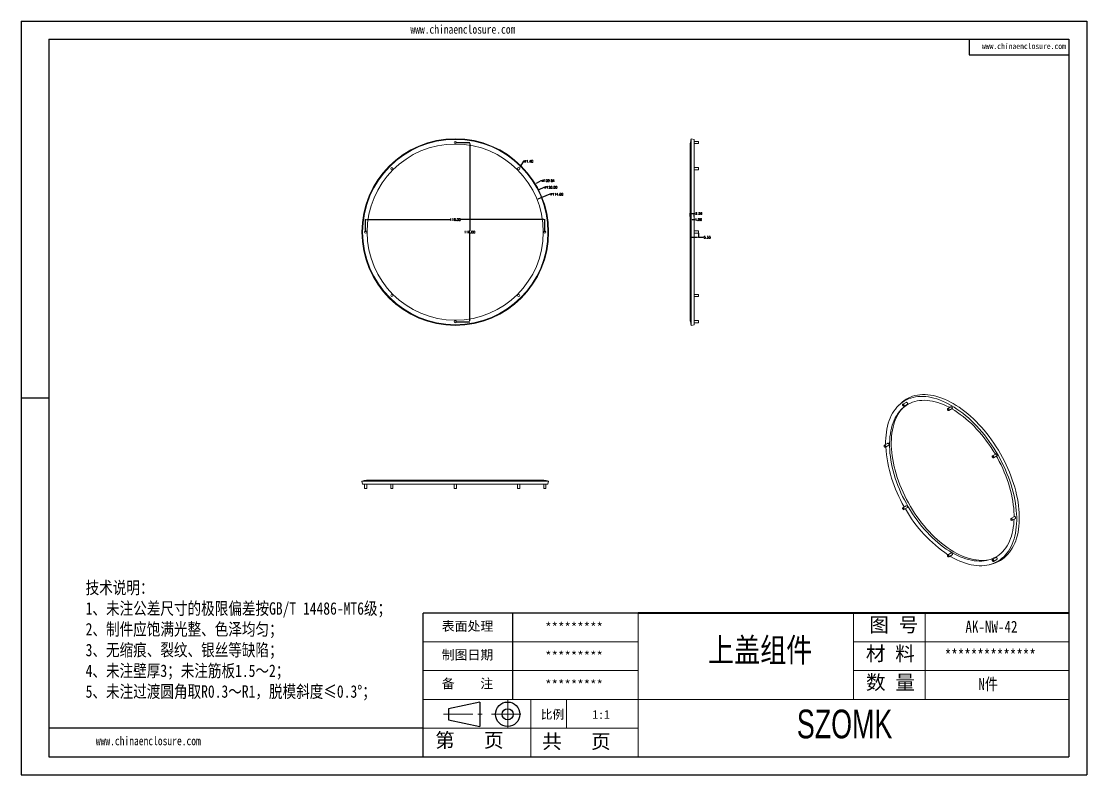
# Model space of a CAD drawing. Header units: inches. Extents: x 725 to 5279, y 573 to 1304.
# Drawn here: x 3117 to 3806, y 573 to 1061 of the extents above; entities that cross this region are included whole.
import ezdxf

# ---------------------------------------------------------------- set-up
doc = ezdxf.new("R2010")
doc.units = ezdxf.units.IN
doc.linetypes.add('CENTER2', pattern=[28.575, 19.05, -3.175, 3.175, -3.175])
doc.layers.add('文字', color=81, linetype='Continuous')
for name, color, linetype, lineweight in [('粗实线', 7, 'Continuous', 30), ('细实线', 3, 'Continuous', 9), ('细点划线', 2, 'CENTER2', 9)]:
    doc.layers.add(name, color=color, linetype=linetype, lineweight=lineweight)
doc.styles.get("Standard").update_dxf_attribs({"font": 'txt', "bigfont": 'gbcbig.shx'})
doc.styles.add('宋体', font='', dxfattribs={"width": 0.8, "height": 3.5})
doc.styles.add('长仿宋', font='', dxfattribs={"width": 0.7, "height": 4})
doc.styles.get('宋体').set_extended_font_data('SimSun')
doc.styles.get('长仿宋').set_extended_font_data('SimSun')
doc.dimstyles.new('2', dxfattribs={"dimtxt": 1.5, "dimasz": 0.6, "dimexe": 0.18, "dimexo": 0.0625, "dimgap": 0.09, "dimtad": 0, "dimtih": 1, "dimtoh": 1, "dimzin": 0, "dimdsep": 46, "dimtxsty": 'Standard', "dimcen": 0, "dimclrd": 3, "dimclre": 3, "dimadec": 0, "dimazin": 2, "dimtfac": 1, "dimtofl": 0, "dimtmove": 0, "dimatfit": 3, "dimfxl": 1, "dimtolj": 1, "dimtzin": 0, "dimarcsym": 0})

# ---------------------------------------------------------------- blocks, each defined once
blk = doc.blocks.new('*D85')
at = {"color": 3, "lineweight": -2}
for p, q in [((3453.07, 957.32), (3450.05, 955.51)), ((3453.67, 957.32), (3453.07, 957.32))]:
    blk.add_line(p, q, dxfattribs=at)
at = {"color": 3}
blk.add_solid([(3449.99, 955.59), (3450.1, 955.42), (3449.53, 955.2)], dxfattribs=at)
at = {"layer": 'Defpoints', "color": 0}
for p in [(3449.53, 955.2), (3345.87, 893.09)]:
    blk.add_point(p, dxfattribs=at)
at = {"color": 0, "insert": (3457.88, 957.32), "char_height": 1.5, "attachment_point": 5}
blk.add_mtext('\\A1;∅120.84', dxfattribs=at)
blk = doc.blocks.new('*D86')
at = {"color": 3, "lineweight": -2}
for p, q in [((3455.04, 953.07), (3451.81, 951.44)), ((3455.64, 953.07), (3455.04, 953.07))]:
    blk.add_line(p, q, dxfattribs=at)
at = {"color": 3}
blk.add_solid([(3451.76, 951.52), (3451.85, 951.35), (3451.27, 951.16)], dxfattribs=at)
at = {"layer": 'Defpoints', "color": 0}
for p in [(3451.27, 951.16), (3344.13, 897.13)]:
    blk.add_point(p, dxfattribs=at)
at = {"color": 0, "insert": (3459.61, 953.07), "char_height": 1.5, "attachment_point": 5}
blk.add_mtext('\\A1;∅120.00', dxfattribs=at)
blk = doc.blocks.new('*D87')
at = {"color": 3, "lineweight": -2}
for p, q in [((3459, 948.62), (3451.19, 945.51)), ((3459.6, 948.62), (3459, 948.62))]:
    blk.add_line(p, q, dxfattribs=at)
at = {"color": 3}
blk.add_solid([(3451.16, 945.6), (3451.23, 945.41), (3450.64, 945.28)], dxfattribs=at)
at = {"layer": 'Defpoints', "color": 0}
for p in [(3450.64, 945.28), (3344.77, 903.01)]:
    blk.add_point(p, dxfattribs=at)
at = {"color": 0, "insert": (3463.44, 948.62), "char_height": 1.5, "attachment_point": 5}
blk.add_mtext('\\A1;∅114.00', dxfattribs=at)
blk = doc.blocks.new('*D88')
at = {"color": 3, "lineweight": -2}
for p, q in [((3441.97, 969.94), (3439.45, 966.23)), ((3442.57, 969.94), (3441.97, 969.94))]:
    blk.add_line(p, q, dxfattribs=at)
at = {"color": 3}
blk.add_solid([(3439.36, 966.29), (3439.53, 966.18), (3439.11, 965.74)], dxfattribs=at)
at = {"layer": 'Defpoints', "color": 0}
for p in [(3439.11, 965.74), (3438.32, 964.58)]:
    blk.add_point(p, dxfattribs=at)
at = {"color": 0, "insert": (3445.29, 969.94), "char_height": 1.5, "attachment_point": 5}
blk.add_mtext('\\A1;∅1.40', dxfattribs=at)
blk = doc.blocks.new('*D89')
at = {"color": 3, "lineweight": -2}
for p, q in [((3397.76, 982.15), (3407.22, 982.15)), ((3407.04, 981.55), (3407.04, 924.99)), ((3407.04, 866.75), (3407.04, 923.31)), ((3397.76, 866.15), (3407.22, 866.15))]:
    blk.add_line(p, q, dxfattribs=at)
at = {"color": 3}
for points in [[(3406.94, 981.55), (3407.14, 981.55), (3407.04, 982.15)], [(3406.94, 866.75), (3407.14, 866.75), (3407.04, 866.15)]]:
    blk.add_solid(points, dxfattribs=at)
at = {"layer": 'Defpoints', "color": 0}
for p in [(3397.7, 982.15), (3397.7, 866.15), (3407.04, 866.15)]:
    blk.add_point(p, dxfattribs=at)
at = {"color": 0, "insert": (3407.04, 924.15), "char_height": 1.5, "attachment_point": 5}
blk.add_mtext('\\A1;116.00', dxfattribs=at)
blk = doc.blocks.new('*D90')
at = {"color": 3, "lineweight": -2}
for p, q in [((3339.7, 924.21), (3339.7, 932.41)), ((3340.3, 932.23), (3394.61, 932.23)), ((3455.1, 932.23), (3400.79, 932.23)), ((3455.7, 924.21), (3455.7, 932.41))]:
    blk.add_line(p, q, dxfattribs=at)
at = {"color": 3}
for points in [[(3340.3, 932.33), (3340.3, 932.13), (3339.7, 932.23)], [(3455.1, 932.33), (3455.1, 932.13), (3455.7, 932.23)]]:
    blk.add_solid(points, dxfattribs=at)
at = {"layer": 'Defpoints', "color": 0}
for p in [(3455.7, 932.23), (3339.7, 924.15), (3455.7, 924.15)]:
    blk.add_point(p, dxfattribs=at)
at = {"color": 0, "insert": (3397.7, 932.23), "char_height": 1.5, "attachment_point": 5}
blk.add_mtext('\\A1;116.00', dxfattribs=at)
blk = doc.blocks.new('*D91')
at = {"color": 3, "lineweight": -2}
for p, q in [((3549.81, 934.15), (3549.81, 936.35)), ((3550.41, 936.17), (3551.8, 936.17)), ((3552.4, 934.15), (3552.4, 936.35)), ((3552.4, 936.17), (3553, 936.17))]:
    blk.add_line(p, q, dxfattribs=at)
at = {"color": 3}
for points in [[(3550.41, 936.27), (3550.41, 936.07), (3549.81, 936.17)], [(3551.8, 936.27), (3551.8, 936.07), (3552.4, 936.17)]]:
    blk.add_solid(points, dxfattribs=at)
at = {"layer": 'Defpoints', "color": 0}
for p in [(3549.81, 934.09), (3552.4, 936.17), (3552.4, 934.09)]:
    blk.add_point(p, dxfattribs=at)
at = {"color": 0, "insert": (3555.34, 936.17), "char_height": 1.5, "attachment_point": 5}
blk.add_mtext('\\A1;2.59', dxfattribs=at)
blk = doc.blocks.new('*D92')
at = {"color": 3, "lineweight": -2}
for p, q in [((3550.44, 931.9), (3550.44, 932.41)), ((3551.04, 932.23), (3551.8, 932.23)), ((3552.4, 931.9), (3552.4, 932.41)), ((3552.4, 932.23), (3553, 932.23))]:
    blk.add_line(p, q, dxfattribs=at)
at = {"color": 3}
for points in [[(3551.04, 932.33), (3551.04, 932.13), (3550.44, 932.23)], [(3551.8, 932.33), (3551.8, 932.13), (3552.4, 932.23)]]:
    blk.add_solid(points, dxfattribs=at)
at = {"layer": 'Defpoints', "color": 0}
for p in [(3550.44, 931.84), (3552.4, 932.23), (3552.4, 931.84)]:
    blk.add_point(p, dxfattribs=at)
at = {"color": 0, "insert": (3555.09, 932.23), "char_height": 1.5, "attachment_point": 5}
blk.add_mtext('\\A1;1.96', dxfattribs=at)
blk = doc.blocks.new('*D93')
at = {"color": 3, "lineweight": -2}
for p, q in [((3549.81, 920.81), (3549.81, 920.62)), ((3550.41, 920.8), (3554.54, 920.8)), ((3555.14, 923.38), (3555.14, 920.62)), ((3555.14, 920.8), (3558.43, 920.8))]:
    blk.add_line(p, q, dxfattribs=at)
at = {"color": 3}
for points in [[(3550.41, 920.9), (3550.41, 920.7), (3549.81, 920.8)], [(3554.54, 920.9), (3554.54, 920.7), (3555.14, 920.8)]]:
    blk.add_solid(points, dxfattribs=at)
at = {"layer": 'Defpoints', "color": 0}
for p in [(3549.81, 920.87), (3555.14, 923.45), (3555.14, 920.8)]:
    blk.add_point(p, dxfattribs=at)
at = {"color": 0, "insert": (3560.77, 920.8), "char_height": 1.5, "attachment_point": 5}
blk.add_mtext('\\A1;5.33', dxfattribs=at)

msp = doc.modelspace()

# ---------------------------------------------------------------- linework, layer by layer
for p, q in [((3116.812, 1060.556), (3806.417, 1060.556)), ((3116.812, 1060.556), (3116.812, 572.957)), ((3806.417, 1060.556), (3806.417, 572.957)), ((3134.657, 1048.946), (3794.807, 1048.946)), ((3134.657, 1048.946), (3134.657, 584.566)), ((3730.31, 1048.946), (3730.31, 1038.869)), ((3794.807, 1048.946), (3794.807, 584.566)), ((3730.31, 1038.869), (3794.807, 1038.869)), ((3134.657, 816.756), (3116.812, 816.756)), ((3116.812, 798.697), (3116.812, 572.957)), ((3516.179, 677.442), (3376.865, 677.442)), ((3376.865, 584.566), (3376.865, 677.442)), ((3434.913, 621.717), (3434.913, 677.442)), ((3376.865, 603.141), (3134.657, 603.141)), ((3134.657, 584.566), (3794.807, 584.566)), ((3116.812, 572.957), (3806.417, 572.957)), ((3116.812, 572.957), (3436.074, 572.957))]:
    msp.add_line(p, q)
at = {"color": 7, "linetype": 'Continuous', "lineweight": 15}
for p, q in [((3549.809, 866.745), (3549.809, 981.546)), ((3552.397, 984.145), (3550.442, 984.566)), ((3550.442, 863.725), (3550.442, 984.566)), ((3552.397, 864.145), (3552.397, 984.145)), ((3555.139, 982.845), (3552.397, 982.845)), ((3552.397, 981.445), (3555.139, 981.445)), ((3555.139, 981.445), (3555.139, 982.845)), ((3555.139, 965.858), (3552.397, 965.858)), ((3555.139, 965.653), (3555.139, 965.858)), ((3555.139, 964.458), (3555.139, 965.653)), ((3552.397, 964.458), (3555.139, 964.458)), ((3555.139, 924.845), (3552.397, 924.845)), ((3555.139, 924.145), (3555.139, 924.845)), ((3555.139, 923.445), (3555.139, 924.145)), ((3552.397, 923.445), (3555.139, 923.445)), ((3555.139, 883.833), (3552.397, 883.833)), ((3555.139, 882.638), (3555.139, 883.833)), ((3552.397, 882.433), (3555.139, 882.433)), ((3555.139, 882.433), (3555.139, 882.638)), ((3550.442, 863.725), (3552.397, 864.145)), ((3555.139, 866.845), (3552.397, 866.845)), ((3552.397, 865.445), (3555.139, 865.445)), ((3555.139, 865.445), (3555.139, 866.845)), ((3689.538, 813.935), (3687.403, 812.703)), ((3685.627, 812.854), (3684.484, 811.714)), ((3688.103, 811.49), (3690.442, 812.84)), ((3718.567, 811.082), (3716.403, 809.833)), ((3717.103, 808.62), (3719.412, 809.953)), ((3677.555, 787.398), (3675.391, 786.149)), ((3676.091, 784.937), (3678.399, 786.269)), ((3747.64, 780.511), (3745.403, 779.22)), ((3746.103, 778.008), (3748.34, 779.299)), ((3337.282, 762.941), (3337.702, 760.985)), ((3337.282, 762.941), (3458.122, 762.941)), ((3337.702, 760.985), (3457.702, 760.985)), ((3339.002, 760.985), (3339.002, 758.244)), ((3340.302, 763.573), (3455.102, 763.573)), ((3340.402, 758.244), (3340.402, 760.985)), ((3355.99, 760.985), (3355.99, 758.244)), ((3357.39, 758.244), (3357.39, 760.985)), ((3397.002, 760.985), (3397.002, 758.244)), ((3398.402, 758.244), (3398.402, 760.985)), ((3438.014, 760.985), (3438.014, 758.244)), ((3439.414, 758.244), (3439.414, 760.985)), ((3455.002, 760.985), (3455.002, 758.244)), ((3456.402, 758.244), (3456.402, 760.985)), ((3457.702, 760.985), (3458.122, 762.941)), ((3339.002, 758.244), (3340.402, 758.244)), ((3355.99, 758.244), (3356.195, 758.244)), ((3356.195, 758.244), (3357.39, 758.244)), ((3397.002, 758.244), (3397.702, 758.244)), ((3397.702, 758.244), (3398.402, 758.244)), ((3438.014, 758.244), (3439.209, 758.244)), ((3439.209, 758.244), (3439.414, 758.244)), ((3455.002, 758.244), (3456.402, 758.244)), ((3689.64, 747.018), (3687.403, 745.726)), ((3688.103, 744.514), (3690.34, 745.805)), ((3759.724, 740.13), (3757.415, 738.797)), ((3758.115, 737.585), (3760.28, 738.835)), ((3718.712, 716.447), (3716.403, 715.114)), ((3717.103, 713.901), (3719.268, 715.151)), ((3718.692, 713.993), (3717.983, 714.409)), ((3747.741, 713.594), (3745.403, 712.244)), ((3746.103, 711.031), (3748.238, 712.264)), ((3743.783, 708.995), (3745.341, 709.415))]:
    msp.add_line(p, q, dxfattribs=at)
at = {"color": 7, "linetype": 'Continuous', "lineweight": 15, "flags": 128}
for points in [[(3676.271, 786.657), (3676.276, 788.556), (3676.359, 790.674), (3676.524, 792.737), (3676.773, 794.742), (3677.103, 796.685), (3677.515, 798.562), (3678.008, 800.369), (3678.58, 802.104), (3679.231, 803.761), (3679.959, 805.339), (3680.762, 806.834), (3681.64, 808.243), (3682.591, 809.563), (3683.612, 810.793), (3684.702, 811.928), (3685.858, 812.968), (3687.079, 813.91), (3688.362, 814.753), (3689.703, 815.494), (3691.102, 816.132), (3692.555, 816.666), (3694.059, 817.095), (3695.611, 817.418), (3697.208, 817.635), (3698.847, 817.745), (3700.525, 817.747), (3702.239, 817.642), (3703.985, 817.431), (3705.76, 817.112), (3707.56, 816.688), (3709.382, 816.159), (3711.222, 815.525), (3713.076, 814.789), (3714.942, 813.951), (3716.815, 813.014), (3718.692, 811.978), (3720.568, 810.847), (3722.441, 809.622), (3724.307, 808.306), (3726.162, 806.901), (3728.002, 805.41), (3729.823, 803.836), (3731.623, 802.182), (3733.398, 800.451), (3735.144, 798.647), (3736.858, 796.773), (3738.536, 794.833), (3740.175, 792.831), (3741.772, 790.77), (3743.324, 788.655), (3744.828, 786.489), (3746.281, 784.278), (3747.68, 782.025), (3749.022, 779.734), (3750.304, 777.411), (3751.525, 775.06), (3752.681, 772.685), (3753.771, 770.291), (3754.792, 767.882), (3755.743, 765.464), (3756.621, 763.042), (3757.425, 760.619), (3758.152, 758.201), (3758.803, 755.792), (3759.375, 753.397), (3759.868, 751.021), (3760.28, 748.668), (3760.61, 746.344), (3760.859, 744.052), (3761.025, 741.797), (3761.108, 739.583), (3761.108, 737.416), (3761.025, 735.298), (3760.859, 733.235), (3760.61, 731.23), (3760.28, 729.287), (3759.868, 727.41), (3759.375, 725.602), (3758.803, 723.868), (3758.152, 722.211), (3757.425, 720.633), (3756.621, 719.138), (3755.743, 717.729), (3754.792, 716.408), (3753.771, 715.179), (3752.681, 714.043), (3751.525, 713.004), (3750.304, 712.062), (3749.022, 711.219), (3747.68, 710.478), (3746.281, 709.84), (3744.828, 709.306), (3743.324, 708.877), (3741.772, 708.553), (3740.175, 708.337), (3738.536, 708.227), (3736.858, 708.225), (3735.144, 708.329), (3733.398, 708.541), (3731.623, 708.859), (3729.823, 709.284), (3728.002, 709.813), (3726.162, 710.447), (3724.307, 711.183), (3722.441, 712.021), (3720.568, 712.958), (3718.692, 713.993), (3718.692, 713.993)], [(3719.136, 716.7), (3717.302, 717.807), (3715.471, 719.008), (3713.648, 720.302), (3711.836, 721.684), (3710.04, 723.152), (3708.262, 724.703), (3706.507, 726.334), (3704.778, 728.042), (3703.079, 729.823), (3701.413, 731.673), (3699.783, 733.588), (3698.194, 735.565), (3696.649, 737.599), (3695.149, 739.686), (3693.7, 741.823), (3692.303, 744.003), (3690.962, 746.224), (3689.68, 748.479), (3688.458, 750.766), (3687.3, 753.078), (3686.208, 755.411), (3685.184, 757.761), (3684.231, 760.121), (3683.35, 762.489), (3682.543, 764.858), (3681.812, 767.223), (3681.158, 769.58), (3680.583, 771.925), (3680.088, 774.251), (3679.674, 776.554), (3679.342, 778.83), (3679.092, 781.073), (3678.925, 783.28), (3678.841, 785.445), (3678.841, 787.564), (3678.925, 789.632), (3679.092, 791.646), (3679.342, 793.601), (3679.674, 795.493), (3680.088, 797.318), (3680.583, 799.073), (3681.158, 800.753), (3681.812, 802.356), (3682.543, 803.877), (3683.35, 805.314), (3684.231, 806.664), (3685.184, 807.924), (3686.208, 809.092), (3687.3, 810.164), (3688.458, 811.139), (3689.68, 812.015), (3690.962, 812.79), (3692.303, 813.462), (3693.7, 814.03), (3695.149, 814.493), (3696.649, 814.85), (3698.194, 815.099), (3699.783, 815.241), (3701.413, 815.276), (3703.079, 815.202), (3704.778, 815.021), (3706.507, 814.732), (3708.262, 814.337), (3710.04, 813.836), (3711.836, 813.23), (3713.648, 812.52), (3715.471, 811.708), (3717.302, 810.796), (3717.703, 810.583)], [(3685.627, 812.854), (3685.847, 813.069), (3687.011, 814.116), (3688.24, 815.065), (3689.532, 815.913), (3690.883, 816.659), (3692.292, 817.302), (3693.755, 817.84), (3695.269, 818.272), (3696.832, 818.598), (3698.44, 818.816), (3700.091, 818.926), (3701.781, 818.929), (3703.507, 818.823), (3705.265, 818.61), (3707.052, 818.29), (3708.865, 817.862), (3710.699, 817.329), (3712.552, 816.691), (3714.42, 815.95), (3716.298, 815.106), (3718.184, 814.162), (3720.074, 813.12), (3721.964, 811.98), (3723.85, 810.747), (3725.729, 809.421), (3727.596, 808.006), (3729.449, 806.505), (3731.284, 804.92), (3733.097, 803.254), (3734.884, 801.511), (3736.642, 799.695), (3738.368, 797.808), (3740.057, 795.854), (3741.708, 793.838), (3743.317, 791.763), (3744.88, 789.633), (3746.394, 787.452), (3747.857, 785.225), (3749.265, 782.956), (3750.617, 780.65), (3751.908, 778.31), (3753.137, 775.943), (3754.302, 773.551), (3755.399, 771.14), (3756.428, 768.715), (3757.385, 766.28), (3758.269, 763.84), (3759.078, 761.4), (3759.811, 758.965), (3760.467, 756.54), (3761.043, 754.128), (3761.539, 751.735), (3761.954, 749.366), (3762.286, 747.026), (3762.537, 744.717), (3762.704, 742.447), (3762.787, 740.218), (3762.787, 738.035), (3762.704, 735.903), (3762.537, 733.825), (3762.286, 731.806), (3761.954, 729.849), (3761.539, 727.959), (3761.043, 726.139), (3760.467, 724.393), (3759.811, 722.723), (3759.078, 721.135), (3758.269, 719.629), (3757.385, 718.21), (3756.428, 716.881), (3755.399, 715.643), (3754.302, 714.499), (3753.137, 713.452), (3751.908, 712.503), (3750.617, 711.655), (3749.265, 710.909), (3747.857, 710.266), (3746.394, 709.728), (3745.341, 709.415)], [(3720.522, 717.173), (3718.688, 718.279), (3716.857, 719.48), (3715.034, 720.771), (3713.223, 722.15), (3711.426, 723.616), (3709.648, 725.163), (3707.892, 726.79), (3706.162, 728.494), (3704.461, 730.27), (3702.793, 732.115), (3701.161, 734.025), (3699.569, 735.996), (3698.02, 738.025), (3696.516, 740.107), (3695.062, 742.238), (3693.66, 744.413), (3692.312, 746.629), (3691.022, 748.88), (3689.793, 751.162), (3688.626, 753.47), (3687.524, 755.8), (3686.49, 758.147), (3685.525, 760.505), (3684.632, 762.872), (3683.812, 765.24), (3683.067, 767.606), (3682.399, 769.965), (3681.808, 772.311), (3681.297, 774.641), (3680.866, 776.949), (3680.515, 779.231), (3680.247, 781.481), (3680.06, 783.696), (3679.957, 785.871), (3679.936, 788.002), (3679.998, 790.083), (3680.143, 792.111), (3680.371, 794.082), (3680.68, 795.991), (3681.071, 797.836), (3681.543, 799.611), (3682.094, 801.313), (3682.723, 802.939), (3683.43, 804.486), (3684.213, 805.951), (3685.07, 807.329), (3685.999, 808.619), (3686.999, 809.818), (3687.407, 810.261)], [(3687.403, 812.703), (3687.564, 812.734), (3687.753, 812.668), (3687.943, 812.515), (3688.103, 812.299), (3688.211, 812.051), (3688.248, 811.811), (3688.211, 811.614), (3688.103, 811.49), (3687.943, 811.459), (3687.753, 811.525), (3687.564, 811.678), (3687.403, 811.894), (3687.296, 812.142), (3687.258, 812.382), (3687.296, 812.579), (3687.403, 812.703)], [(3716.753, 809.798), (3716.943, 809.645), (3717.103, 809.428), (3717.211, 809.181), (3717.248, 808.941), (3717.211, 808.744), (3717.103, 808.62), (3716.943, 808.589), (3716.753, 808.655), (3716.564, 808.808), (3716.403, 809.024), (3716.296, 809.272), (3716.258, 809.512), (3716.296, 809.709), (3716.403, 809.833), (3716.564, 809.864), (3716.753, 809.798)], [(3719.129, 809.79), (3719.136, 809.785), (3720.971, 808.678), (3722.801, 807.477), (3724.624, 806.184), (3726.436, 804.801), (3728.233, 803.333), (3730.01, 801.782), (3731.765, 800.151), (3733.494, 798.443), (3735.194, 796.662), (3736.86, 794.812), (3738.489, 792.897), (3740.078, 790.92), (3741.624, 788.886), (3743.123, 786.799), (3744.572, 784.662), (3745.969, 782.482), (3747.284, 780.306)], [(3675.246, 785.829), (3675.284, 786.026), (3675.391, 786.149), (3675.552, 786.18), (3675.741, 786.114), (3675.93, 785.962), (3676.091, 785.745), (3676.198, 785.498), (3676.236, 785.257), (3676.198, 785.06), (3676.091, 784.937), (3675.93, 784.905), (3675.741, 784.971), (3675.552, 785.124), (3675.391, 785.341), (3675.284, 785.588), (3675.246, 785.829)], [(3746.103, 778.816), (3746.211, 778.568), (3746.248, 778.328), (3746.211, 778.131), (3746.103, 778.008), (3745.943, 777.976), (3745.753, 778.042), (3745.564, 778.195), (3745.403, 778.412), (3745.296, 778.659), (3745.258, 778.899), (3745.296, 779.096), (3745.403, 779.22), (3745.564, 779.251), (3745.753, 779.185), (3745.943, 779.032), (3746.103, 778.816)], [(3747.984, 779.093), (3748.593, 778.006), (3749.814, 775.719), (3750.972, 773.407), (3752.064, 771.074), (3753.088, 768.724), (3754.041, 766.364), (3754.922, 763.996), (3755.729, 761.627), (3756.46, 759.262), (3757.114, 756.905), (3757.689, 754.56), (3758.184, 752.234), (3758.598, 749.931), (3758.931, 747.655), (3759.18, 745.412), (3759.347, 743.205), (3759.431, 741.04), (3759.441, 739.967)], [(3687.403, 744.918), (3687.296, 745.165), (3687.258, 745.406), (3687.296, 745.603), (3687.403, 745.726), (3687.564, 745.758), (3687.753, 745.692), (3687.943, 745.539), (3688.103, 745.322), (3688.211, 745.075), (3688.248, 744.834), (3688.211, 744.637), (3688.103, 744.514), (3687.943, 744.483), (3687.753, 744.549), (3687.564, 744.701), (3687.403, 744.918)], [(3759.416, 738.336), (3759.347, 736.853), (3759.18, 734.839), (3758.931, 732.884), (3758.598, 730.992), (3758.184, 729.167), (3757.689, 727.412), (3757.114, 725.732), (3756.46, 724.13), (3755.729, 722.608), (3754.922, 721.171), (3754.041, 719.821), (3753.088, 718.561), (3752.064, 717.393), (3750.972, 716.321), (3749.814, 715.346), (3748.593, 714.47), (3747.31, 713.695), (3745.969, 713.023), (3744.572, 712.455), (3743.123, 711.992), (3741.624, 711.636), (3740.078, 711.386), (3738.489, 711.244), (3736.86, 711.21), (3735.194, 711.283), (3733.494, 711.464), (3731.765, 711.753), (3730.01, 712.148), (3728.233, 712.649), (3726.436, 713.255), (3724.624, 713.965), (3722.801, 714.777), (3720.971, 715.689), (3719.136, 716.7)], [(3758.26, 737.905), (3758.223, 737.708), (3758.115, 737.585), (3757.955, 737.554), (3757.765, 737.62), (3757.576, 737.772), (3757.415, 737.989), (3757.308, 738.236), (3757.27, 738.477), (3757.308, 738.674), (3757.415, 738.797), (3757.576, 738.829), (3757.765, 738.763), (3757.955, 738.61), (3758.115, 738.393), (3758.223, 738.146), (3758.26, 737.905)], [(3716.753, 713.936), (3716.564, 714.089), (3716.403, 714.305), (3716.296, 714.553), (3716.258, 714.793), (3716.296, 714.99), (3716.403, 715.114), (3716.564, 715.145), (3716.753, 715.079), (3716.943, 714.926), (3717.103, 714.71), (3717.211, 714.462), (3717.248, 714.222), (3717.211, 714.025), (3717.103, 713.901), (3716.943, 713.87), (3716.753, 713.936)], [(3743.986, 712.253), (3743.024, 712.045), (3741.474, 711.805), (3739.882, 711.672), (3738.25, 711.646), (3736.582, 711.727), (3734.881, 711.914), (3733.151, 712.209), (3731.395, 712.609), (3729.617, 713.114), (3727.821, 713.723), (3726.009, 714.435), (3724.186, 715.249), (3722.356, 716.162), (3720.522, 717.173)], [(3746.103, 711.031), (3745.943, 711), (3745.753, 711.066), (3745.564, 711.219), (3745.403, 711.435), (3745.296, 711.683), (3745.258, 711.923), (3745.296, 712.12), (3745.403, 712.244), (3745.564, 712.275), (3745.753, 712.209), (3745.943, 712.056), (3746.103, 711.84), (3746.211, 711.592), (3746.248, 711.352), (3746.211, 711.155), (3746.103, 711.031)]]:
    msp.add_lwpolyline(points, dxfattribs=at)
at = {"color": 7, "linetype": 'Continuous', "lineweight": 15}
for centre, radius in [((3397.702, 924.145), 60.42), ((3397.702, 924.145), 60), ((3397.702, 924.145), 57), ((3397.702, 982.145), 0.7), ((3356.69, 965.158), 0.7), ((3438.714, 965.158), 0.7), ((3339.702, 924.145), 0.7), ((3455.702, 924.145), 0.7), ((3356.69, 883.133), 0.7), ((3438.714, 883.133), 0.7), ((3397.702, 866.145), 0.7)]:
    msp.add_circle(centre, radius, dxfattribs=at)
for centre, radius, start, end in [((3849.721, 920.272), 306.107, 167.875586, 168.453085), ((3849.721, 928.019), 306.107, 191.546915, 192.124414), ((3763.781, 790.92), 87.661, 183.828917, 210.620962), ((3401.575, 463.661), 306.107, 101.546915, 102.124414), ((3393.829, 463.661), 306.107, 77.875586, 78.453085), ((3766.028, 788.616), 88.453, 209.502049, 236.048472)]:
    msp.add_arc(centre, radius, start, end, dxfattribs=at)
for points, knots in [([(3690.439, 812.845), (3690.447, 812.848), (3690.5, 812.864), (3690.549, 812.954), (3690.572, 813.104), (3690.528, 813.291), (3690.424, 813.489), (3690.27, 813.679), (3690.081, 813.836), (3689.88, 813.943), (3689.699, 813.978), (3689.58, 813.97), (3689.544, 813.935), (3689.54, 813.931)], [0, 0, 0, 0, 0.0182522, 0.1224361, 0.2268256, 0.3327003, 0.4407275, 0.5506837, 0.6614862, 0.7716199, 0.8798502, 0.985835, 1, 1, 1, 1]), ([(3719.409, 809.959), (3719.417, 809.961), (3719.461, 809.974), (3719.495, 810.06), (3719.498, 810.207), (3719.439, 810.398), (3719.328, 810.602), (3719.177, 810.797), (3719.006, 810.956), (3718.835, 811.066), (3718.688, 811.109), (3718.595, 811.11), (3718.571, 811.082), (3718.569, 811.08)], [0, 0, 0, 0, 0.024264, 0.1310466, 0.2400006, 0.3505017, 0.4612037, 0.5706206, 0.6778542, 0.7830257, 0.8871608, 0.9916792, 1, 1, 1, 1]), ([(3678.395, 786.277), (3678.412, 786.284), (3678.48, 786.311), (3678.55, 786.425), (3678.587, 786.601), (3678.554, 786.804), (3678.459, 787.009), (3678.311, 787.195), (3678.124, 787.344), (3677.92, 787.435), (3677.716, 787.463), (3677.609, 787.42), (3677.555, 787.398)], [0, 0, 0, 0, 0.0340314, 0.1419514, 0.2476588, 0.3519449, 0.4561748, 0.5616916, 0.6693011, 0.7789494, 0.8896895, 1, 1, 1, 1]), ([(3748.336, 779.306), (3748.345, 779.309), (3748.387, 779.32), (3748.419, 779.412), (3748.421, 779.571), (3748.37, 779.773), (3748.277, 779.986), (3748.154, 780.187), (3748.013, 780.356), (3747.869, 780.478), (3747.742, 780.53), (3747.662, 780.539), (3747.641, 780.511), (3747.64, 780.51)], [0, 0, 0, 0, 0.0318835, 0.14264172, 0.25298793, 0.36158846, 0.46792588, 0.57252217, 0.67663075, 0.78166002, 0.8886195, 0.99773185, 1, 1, 1, 1]), ([(3690.336, 745.813), (3690.352, 745.819), (3690.424, 745.848), (3690.509, 745.971), (3690.569, 746.163), (3690.56, 746.389), (3690.486, 746.612), (3690.358, 746.812), (3690.191, 746.965), (3690.001, 747.06), (3689.813, 747.078), (3689.686, 747.059), (3689.641, 747.018), (3689.64, 747.017)], [0, 0, 0, 0, 0.03188498, 0.14264212, 0.25298947, 0.36159176, 0.46792933, 0.57252362, 0.67662952, 0.78165743, 0.88861767, 0.99773183, 1, 1, 1, 1]), ([(3760.275, 738.844), (3760.291, 738.85), (3760.339, 738.87), (3760.384, 738.981), (3760.401, 739.157), (3760.373, 739.37), (3760.305, 739.594), (3760.204, 739.807), (3760.079, 739.986), (3759.944, 740.109), (3759.818, 740.164), (3759.755, 740.138), (3759.727, 740.126)], [0, 0, 0, 0, 0.0501033, 0.1576698, 0.2630858, 0.3672611, 0.4715926, 0.5773712, 0.6852909, 0.795162, 0.9059284, 1, 1, 1, 1]), ([(3719.264, 715.159), (3719.282, 715.167), (3719.35, 715.196), (3719.433, 715.32), (3719.496, 715.515), (3719.499, 715.75), (3719.444, 715.99), (3719.335, 716.208), (3719.187, 716.376), (3719.021, 716.476), (3718.853, 716.506), (3718.759, 716.465), (3718.713, 716.445)], [0, 0, 0, 0, 0.0392506, 0.1463292, 0.2555454, 0.3661534, 0.4767457, 0.5858766, 0.692775, 0.7977085, 0.9017956, 1, 1, 1, 1]), ([(3748.234, 712.271), (3748.258, 712.285), (3748.322, 712.32), (3748.388, 712.454), (3748.425, 712.648), (3748.413, 712.877), (3748.354, 713.114), (3748.252, 713.333), (3748.119, 713.507), (3747.972, 713.609), (3747.839, 713.639), (3747.772, 713.601), (3747.745, 713.586)], [0, 0, 0, 0, 0.0652674, 0.1693369, 0.2742343, 0.3810125, 0.4899577, 0.6004359, 0.7110958, 0.8204547, 0.9276243, 1, 1, 1, 1])]:
    msp.add_open_spline(points, degree=3, knots=knots, dxfattribs=at)
at = {"layer": '粗实线', "color": 7, "lineweight": 40}
msp.add_line((3794.807, 677.442), (3516.179, 677.442), dxfattribs=at)
at = {"layer": '粗实线', "color": 7}
for p, q in [((3413.577, 619.979), (3393.281, 615.677)), ((3393.281, 615.677), (3393.281, 608.499)), ((3413.577, 619.979), (3413.577, 604.072)), ((3393.281, 608.499), (3413.577, 604.072))]:
    msp.add_line(p, q, dxfattribs=at)
for radius in [7.891, 3.589]:
    msp.add_circle((3431.64, 612.088), radius, dxfattribs=at)
at = {"layer": '细实线', "color": 7}
for p, q in [((3516.179, 677.442), (3516.179, 584.566)), ((3655.493, 677.442), (3655.493, 621.717)), ((3701.931, 677.442), (3701.931, 622.108)), ((3516.179, 658.867), (3376.865, 658.867)), ((3794.807, 658.867), (3655.493, 658.867)), ((3516.179, 640.292), (3376.865, 640.292)), ((3794.807, 640.292), (3655.493, 640.292)), ((3794.807, 621.717), (3376.865, 621.717)), ((3446.522, 621.717), (3446.522, 584.566)), ((3469.741, 621.717), (3469.741, 603.141)), ((3516.179, 603.141), (3376.865, 603.141))]:
    msp.add_line(p, q, dxfattribs=at)
at = {"layer": '细点划线', "color": 7}
for p, q in [((3431.64, 621.171), (3431.64, 603.141)), ((3390.045, 612.088), (3415.131, 612.088)), ((3421.087, 612.088), (3441.482, 612.088))]:
    msp.add_line(p, q, dxfattribs=at)

# ---------------------------------------------------------------- texts
at = {"char_height": 6.10877, "width": 3471.92221, "attachment_point": 1}
for s, insert in [('{\\fSimHei|b0|i0|c134|p49;表面处理}', (3388.98, 672.171)), ('{\\fSimHei|b0|i0|c134|p49;*********}', (3455.887, 671.385)), ('{\\fSimHei|b0|i0|c134|p49;制图日期}', (3388.98, 653.595)), ('{\\fSimHei|b0|i0|c134|p49;*********}', (3455.887, 652.81)), ('{\\fSimHei|b0|i0|c134|p49;备    注}', (3388.98, 635.02)), ('{\\fSimHei|b0|i0|c134|p49;*********}', (3455.887, 634.235))]:
    msp.add_mtext(s, dxfattribs=dict(at, insert=insert))
at = {"layer": '文字', "color": 0, "attachment_point": 1, "style": '宋体'}
for s, insert, char_height, width in [('www.chinaenclosure.com', (3368.662, 1058.216), 5.67576, 99.71763), ('www.chinaenclosure.com', (3738.619, 1046.394), 3.78384, 66.47842), ('{\\H1.111x;技术说明：\\P1、未注公差尺寸的极限偏差按GB/T 14486-MT6级；\\P2、制件应饱满光整、色泽均匀；\\P3、无缩痕、裂纹、银丝等缺陷；\\P4、未注壁厚3；未注筋板1.5～2；\\P5、未注过渡圆角取R0.3～R1，脱模斜度≤0.3%%D；}', (3158.448, 698.027), 7.25594, 264.28574), ('{\\H1.111x;AK-NW-42}', (3727.921, 672.59), 6.9657, 80.53136), ('上盖组件', (3561.27, 661.406), 15.4793, 197.8978), ('{\\H1.111x;**************}', (3714.522, 654.015), 6.9657, 80.53136), ('{\\H1.111x;N件}', (3736.347, 635.44), 6.9657, 80.53136), ('www.chinaenclosure.com', (3165.046, 597.706), 5.67576, 99.71763)]:
    msp.add_mtext(s, dxfattribs=dict(at, insert=insert, char_height=char_height, width=width))
at = {"layer": '粗实线', "insert": (3618.795, 615.065), "char_height": 18.57521, "width": 208.30259, "attachment_point": 1, "style": '长仿宋'}
msp.add_mtext('{\\fSTXinwei|b0|i0|c134|p2;SZOMK}', dxfattribs=at)
at = {"layer": '细实线', "color": 7, "attachment_point": 1}
for s, insert, char_height, width in [('{\\fSimSun|b0|i0|c134|p54;图 号}', (3665.706, 674.623), 9.2876, 46.43802), ('{\\fSimSun|b0|i0|c134|p54;材 料   }', (3663.504, 656.047), 9.2876, 46.43802), ('{\\fSimSun|b0|i0|c134|p54;数 量}', (3663.549, 637.381), 9.2876, 41.96257), ('{\\fSimSun|b0|i0|c134|p54;比例}', (3453.023, 614.682), 5.57256, 24.46182), ('{\\fSimSun|b0|i0|c134|p54;1:1}', (3486.401, 614.682), 5.57256, 24.46182), ('{\\fSimSun|b0|i0|c134|p54;第   页}', (3384.681, 599.949), 9.2876, 69.65703), ('{\\fSimSun|b0|i0|c134|p54; 共   页}', (3447.659, 599.16), 9.2876, 69.65703)]:
    msp.add_mtext(s, dxfattribs=dict(at, insert=insert, char_height=char_height, width=width))

# ---------------------------------------------------------------- dimensions: what is measured, and where the dimension line sits
dim = msp.add_linear_dim(base=(3407.039, 866.145), p1=(3397.702, 982.145), p2=(3397.702, 866.145), angle=90, dimstyle='2')
dim.commit()
dim.dimension.update_dxf_attribs({"geometry": '*D89', "text_midpoint": (3407.039, 924.145)})
for p1, p2, picture, middle in [((3438.32, 964.579), (3439.108, 965.736), '*D88', (3445.287, 969.941)), ((3344.13, 897.126), (3451.274, 951.165), '*D86', (3459.609, 953.066)), ((3345.873, 893.091), (3449.531, 955.2), '*D85', (3457.881, 957.318)), ((3344.766, 903.008), (3450.638, 945.283), '*D87', (3463.439, 948.622))]:
    dim = msp.add_diameter_dim_2p(p1=p1, p2=p2, dimstyle='2')
    dim.commit()
    dim.dimension.update_dxf_attribs({"geometry": picture, "text_midpoint": middle, "dimtype": 163})
for base, p1, p2, picture, middle in [((3455.702, 932.234), (3339.702, 924.145), (3455.702, 924.145), '*D90', (3397.702, 932.234)), ((3552.397, 936.172), (3549.809, 934.091), (3552.397, 934.091), '*D91', (3555.337, 936.172)), ((3552.3973, 932.2275), (3550.442, 931.8376), (3552.3973, 931.8376), '*D92', (3555.0873, 932.2275))]:
    dim = msp.add_linear_dim(base=base, p1=p1, p2=p2, dimstyle='2')
    dim.commit()
    dim.dimension.update_dxf_attribs({"geometry": picture, "text_midpoint": middle})
dim = msp.add_linear_dim(base=(3555.139, 920.803), p1=(3549.809, 920.868), p2=(3555.139, 923.445), dimstyle='2')
dim.commit()
dim.dimension.update_dxf_attribs({"geometry": '*D93', "text_midpoint": (3560.768, 920.803), "dimtype": 160})

doc.saveas('drawing.dxf')
